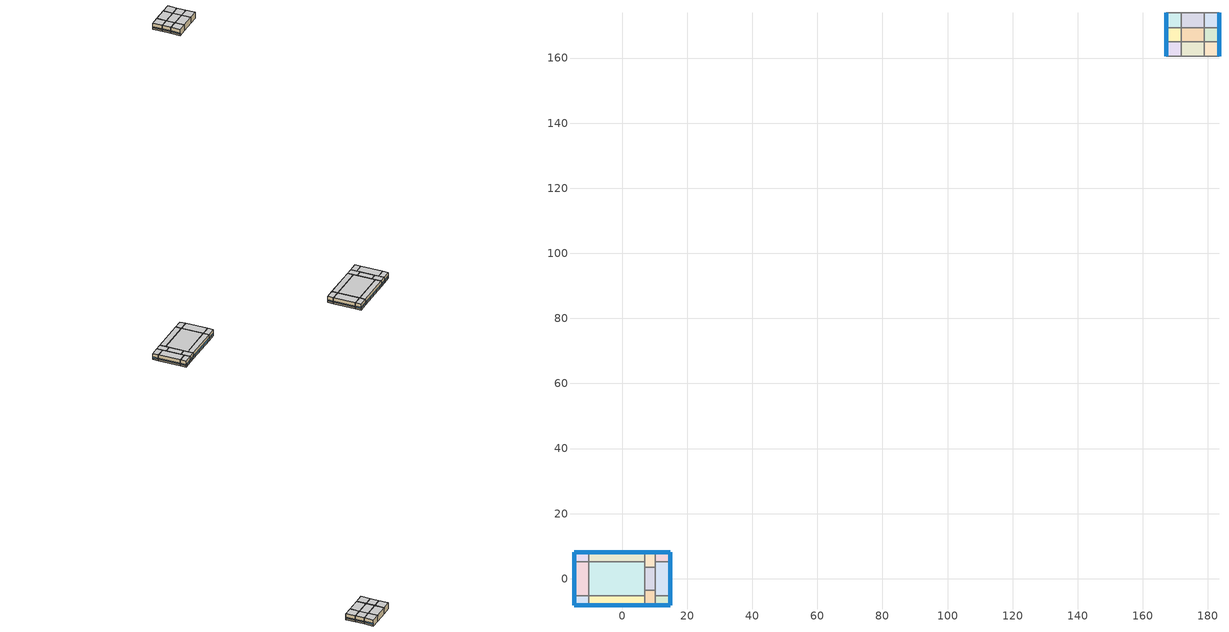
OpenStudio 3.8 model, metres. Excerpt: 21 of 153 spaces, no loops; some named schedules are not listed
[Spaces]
Outpatient Exam A end_a - Story Mid3
 floor adiabatic (Typical Interior Floor): -14.8,-8.11 -14.8,-5.28 -10.22,-5.28 -10.22,-8.11 z9.14
 wall outside: -14.8,-5.28 -14.8,-8.11 -10.22,-8.11 z9.14:12.19
 wall to Outpatient Hall B end_a - Story Mid3: -10.22,-5.28 -14.8,-5.28 z9.14:12.19
 wall to Outpatient Exam A  - Story Mid3: -10.22,-8.11 -10.22,-5.28 z9.14:12.19
 window (Window U-0.75 SHGC 0.48): -14.8,-5.31 -14.8,-8.08 / -14.77,-8.11 -10.25,-8.11 z9.91:10.46
 ceiling adiabatic (Typical Interior Ceiling): -10.22,-8.11 -10.22,-5.28 -14.8,-5.28 -14.8,-8.11 z12.19
Outpatient Hall B end_a - Story Mid3
 floor adiabatic (Typical Interior Floor): -14.8,-5.28 -14.8,5.28 -10.22,5.28 -10.22,-5.28 z9.14
 wall outside: -14.8,5.28 -14.8,-5.28 z9.14:12.19
 wall to Outpatient Exam C end_a - Story Mid3: -10.22,5.28 -14.8,5.28 z9.14:12.19
 wall to Outpatient Hall B  - Story Mid3: -10.22,-5.28 -10.22,5.28 z9.14:12.19
 window (Window U-0.75 SHGC 0.48): -14.8,5.26 -14.8,-5.26 z9.91:10.46
 ceiling adiabatic (Typical Interior Ceiling): -10.22,-5.28 -10.22,5.28 -14.8,5.28 -14.8,-5.28 z12.19
Outpatient Exam C end_a - Story Mid3
 floor adiabatic (Typical Interior Floor): -14.8,5.28 -14.8,8.11 -10.22,8.11 -10.22,5.28 z9.14
 wall outside: -10.22,8.11 -14.8,8.11 -14.8,5.28 z9.14:12.19
 wall to Outpatient Exam C  - Story Mid3: -10.22,5.28 -10.22,8.11 z9.14:12.19
 window (Window U-0.75 SHGC 0.48): -14.8,8.08 -14.8,5.31 / -10.25,8.11 -14.77,8.11 z9.91:10.46
 ceiling adiabatic (Typical Interior Ceiling): -10.22,5.28 -10.22,8.11 -14.8,8.11 -14.8,5.28 z12.19
Outpatient Exam A  - Story Mid3
 floor adiabatic (Typical Interior Floor): -10.22,-8.11 -10.22,-5.28 6.88,-5.28 6.88,-8.11 z9.14
 wall outside: -10.22,-8.11 6.88,-8.11 z9.14:12.19
 wall to Outpatient Hall B  - Story Mid3: 6.88,-5.28 -10.22,-5.28 z9.14:12.19
 wall to Outpatient Office A  - Story Mid3: 6.88,-8.11 6.88,-5.28 z9.14:12.19
 window (Window U-0.75 SHGC 0.48): -10.2,-8.11 6.86,-8.11 z9.91:10.46
 ceiling adiabatic (Typical Interior Ceiling): 6.88,-8.11 6.88,-5.28 -10.22,-5.28 -10.22,-8.11 z12.19
Outpatient Hall B  - Story Mid3
 floor adiabatic (Typical Interior Floor): -10.22,-5.28 -10.22,5.28 6.88,5.28 6.88,-5.28 z9.14
 wall to Outpatient Exam C  - Story Mid3: 6.88,5.28 -10.22,5.28 z9.14:12.19
 wall to Outpatient Office A  - Story Mid3: 6.88,-5.28 6.88,-3.54 z9.14:12.19
 wall to Outpatient Office B  - Story Mid3: 6.88,-3.54 6.88,3.54 z9.14:12.19
 wall to Outpatient Office C  - Story Mid3: 6.88,3.54 6.88,5.28 z9.14:12.19
 ceiling adiabatic (Typical Interior Ceiling): 6.88,-5.28 6.88,5.28 -10.22,5.28 -10.22,-5.28 z12.19
Outpatient Exam C  - Story Mid3
 floor adiabatic (Typical Interior Floor): -10.22,5.28 -10.22,8.11 6.88,8.11 6.88,5.28 z9.14
 wall outside: 6.88,8.11 -10.22,8.11 z9.14:12.19
 wall to Outpatient Office C  - Story Mid3: 6.88,5.28 6.88,8.11 z9.14:12.19
 window (Window U-0.75 SHGC 0.48): 6.86,8.11 -10.2,8.11 z9.91:10.46
 ceiling adiabatic (Typical Interior Ceiling): 6.88,5.28 6.88,8.11 -10.22,8.11 -10.22,5.28 z12.19
Outpatient Office A  - Story Mid3
 floor adiabatic (Typical Interior Floor): 6.88,-8.11 6.88,-3.54 10.22,-3.54 10.22,-8.11 z9.14
 wall outside: 6.88,-8.11 10.22,-8.11 z9.14:12.19
 wall to Outpatient Office B  - Story Mid3: 10.22,-3.54 6.88,-3.54 z9.14:12.19
 wall to Outpatient Exam A end_b - Story Mid3: 10.22,-8.11 10.22,-5.28 z9.14:12.19
 wall to Outpatient Hall B end_b - Story Mid3: 10.22,-5.28 10.22,-3.54 z9.14:12.19
 window (Window U-0.75 SHGC 0.48): 6.91,-8.11 10.2,-8.11 z9.91:10.46
 ceiling adiabatic (Typical Interior Ceiling): 10.22,-8.11 10.22,-3.54 6.88,-3.54 6.88,-8.11 z12.19
Outpatient Office B  - Story Mid3
 floor adiabatic (Typical Interior Floor): 6.88,-3.54 6.88,3.54 10.22,3.54 10.22,-3.54 z9.14
 wall to Outpatient Office C  - Story Mid3: 10.22,3.54 6.88,3.54 z9.14:12.19
 wall to Outpatient Hall B end_b - Story Mid3: 10.22,-3.54 10.22,3.54 z9.14:12.19
 ceiling adiabatic (Typical Interior Ceiling): 10.22,-3.54 10.22,3.54 6.88,3.54 6.88,-3.54 z12.19
Outpatient Office C  - Story Mid3
 floor adiabatic (Typical Interior Floor): 6.88,3.54 6.88,8.11 10.22,8.11 10.22,3.54 z9.14
 wall outside: 10.22,8.11 6.88,8.11 z9.14:12.19
 wall to Outpatient Exam C end_b - Story Mid3: 10.22,5.28 10.22,8.11 z9.14:12.19
 wall to Outpatient Hall B end_b - Story Mid3: 10.22,3.54 10.22,5.28 z9.14:12.19
 window (Window U-0.75 SHGC 0.48): 10.2,8.11 6.91,8.11 z9.91:10.46
 ceiling adiabatic (Typical Interior Ceiling): 10.22,3.54 10.22,8.11 6.88,8.11 6.88,3.54 z12.19
Outpatient Exam A end_b - Story Mid3
 floor adiabatic (Typical Interior Floor): 10.22,-8.11 10.22,-5.28 14.8,-5.28 14.8,-8.11 z9.14
 wall outside: 10.22,-8.11 14.8,-8.11 14.8,-5.28 z9.14:12.19
 wall to Outpatient Hall B end_b - Story Mid3: 14.8,-5.28 10.22,-5.28 z9.14:12.19
 window (Window U-0.75 SHGC 0.48): 14.8,-8.08 14.8,-5.31 / 10.25,-8.11 14.77,-8.11 z9.91:10.46
 ceiling adiabatic (Typical Interior Ceiling): 14.8,-8.11 14.8,-5.28 10.22,-5.28 10.22,-8.11 z12.19
Outpatient Hall B end_b - Story Mid3
 floor adiabatic (Typical Interior Floor): 10.22,-5.28 10.22,5.28 14.8,5.28 14.8,-5.28 z9.14
 wall outside: 14.8,-5.28 14.8,5.28 z9.14:12.19
 wall to Outpatient Exam C end_b - Story Mid3: 14.8,5.28 10.22,5.28 z9.14:12.19
 window (Window U-0.75 SHGC 0.48): 14.8,-5.26 14.8,5.26 z9.91:10.46
 ceiling adiabatic (Typical Interior Ceiling): 14.8,-5.28 14.8,5.28 10.22,5.28 10.22,-5.28 z12.19
Outpatient Exam C end_b - Story Mid3
 floor adiabatic (Typical Interior Floor): 10.22,5.28 10.22,8.11 14.8,8.11 14.8,5.28 z9.14
 wall outside: 14.8,5.28 14.8,8.11 10.22,8.11 z9.14:12.19
 window (Window U-0.75 SHGC 0.48): 14.77,8.11 10.25,8.11 / 14.8,5.31 14.8,8.08 z9.91:10.46
 ceiling adiabatic (Typical Interior Ceiling): 14.8,5.28 14.8,8.11 10.22,8.11 10.22,5.28 z12.19
Outpatient Office A end_a - Story Mid3
 floor adiabatic (Typical Interior Floor): 167.2,160.51 167.2,165.08 171.77,165.08 171.77,160.51 z9.14
 wall outside: 167.2,165.08 167.2,160.51 z9.14:12.19
 wall to Outpatient Office B end_a - Story Mid3: 171.77,165.08 167.2,165.08 z9.14:12.19
 wall to Outpatient Office A  - Story Mid3 1: 171.77,160.51 171.77,165.08 z9.14:12.19
 wall adiabatic (Typical Interior Wall): 167.2,160.51 171.77,160.51 z9.14:12.19
 window (Window U-0.75 SHGC 0.48): 167.2,165.06 167.2,160.53 z9.91:10.46
 ceiling adiabatic (Typical Interior Ceiling): 171.77,160.51 171.77,165.08 167.2,165.08 167.2,160.51 z12.19
Outpatient Office B end_a - Story Mid3
 floor adiabatic (Typical Interior Floor): 167.2,165.08 167.2,169.31 171.77,169.31 171.77,165.08 z9.14
 wall outside: 167.2,169.31 167.2,165.08 z9.14:12.19
 wall to Outpatient Office C end_a - Story Mid3: 171.77,169.31 167.2,169.31 z9.14:12.19
 wall to Outpatient Office B  - Story Mid3 1: 171.77,165.08 171.77,169.31 z9.14:12.19
 window (Window U-0.75 SHGC 0.48): 167.2,169.28 167.2,165.11 z9.91:10.46
 ceiling adiabatic (Typical Interior Ceiling): 171.77,165.08 171.77,169.31 167.2,169.31 167.2,165.08 z12.19
Outpatient Office C end_a - Story Mid3
 floor adiabatic (Typical Interior Floor): 167.2,169.31 167.2,173.88 171.77,173.88 171.77,169.31 z9.14
 wall outside: 167.2,173.88 167.2,169.31 z9.14:12.19
 wall adiabatic (Typical Interior Wall): 171.77,173.88 167.2,173.88 z9.14:12.19
 wall to Outpatient Office C  - Story Mid3 1: 171.77,169.31 171.77,173.88 z9.14:12.19
 window (Window U-0.75 SHGC 0.48): 167.2,173.86 167.2,169.33 z9.91:10.46
 ceiling adiabatic (Typical Interior Ceiling): 171.77,169.31 171.77,173.88 167.2,173.88 167.2,169.31 z12.19
Outpatient Office A  - Story Mid3 1
 floor adiabatic (Typical Interior Floor): 171.77,160.51 171.77,165.08 178.84,165.08 178.84,160.51 z9.14
 wall to Outpatient Office B  - Story Mid3 1: 178.84,165.08 171.77,165.08 z9.14:12.19
 wall to Outpatient Office A end_b - Story Mid3: 178.84,160.51 178.84,165.08 z9.14:12.19
 wall adiabatic (Typical Interior Wall): 171.77,160.51 178.84,160.51 z9.14:12.19
 ceiling adiabatic (Typical Interior Ceiling): 178.84,160.51 178.84,165.08 171.77,165.08 171.77,160.51 z12.19
Outpatient Office B  - Story Mid3 1
 floor adiabatic (Typical Interior Floor): 171.77,165.08 171.77,169.31 178.84,169.31 178.84,165.08 z9.14
 wall to Outpatient Office C  - Story Mid3 1: 178.84,169.31 171.77,169.31 z9.14:12.19
 wall to Outpatient Office B end_b - Story Mid3: 178.84,165.08 178.84,169.31 z9.14:12.19
 ceiling adiabatic (Typical Interior Ceiling): 178.84,165.08 178.84,169.31 171.77,169.31 171.77,165.08 z12.19
Outpatient Office C  - Story Mid3 1
 floor adiabatic (Typical Interior Floor): 171.77,169.31 171.77,173.88 178.84,173.88 178.84,169.31 z9.14
 wall adiabatic (Typical Interior Wall): 178.84,173.88 171.77,173.88 z9.14:12.19
 wall to Outpatient Office C end_b - Story Mid3: 178.84,169.31 178.84,173.88 z9.14:12.19
 ceiling adiabatic (Typical Interior Ceiling): 178.84,169.31 178.84,173.88 171.77,173.88 171.77,169.31 z12.19
Outpatient Office A end_b - Story Mid3
 floor adiabatic (Typical Interior Floor): 178.84,160.51 178.84,165.08 183.41,165.08 183.41,160.51 z9.14
 wall outside: 183.41,160.51 183.41,165.08 z9.14:12.19
 wall to Outpatient Office B end_b - Story Mid3: 183.41,165.08 178.84,165.08 z9.14:12.19
 wall adiabatic (Typical Interior Wall): 178.84,160.51 183.41,160.51 z9.14:12.19
 window (Window U-0.75 SHGC 0.48): 183.41,160.53 183.41,165.06 z9.91:10.46
 ceiling adiabatic (Typical Interior Ceiling): 183.41,160.51 183.41,165.08 178.84,165.08 178.84,160.51 z12.19
Outpatient Office B end_b - Story Mid3
 floor adiabatic (Typical Interior Floor): 178.84,165.08 178.84,169.31 183.41,169.31 183.41,165.08 z9.14
 wall outside: 183.41,165.08 183.41,169.31 z9.14:12.19
 wall to Outpatient Office C end_b - Story Mid3: 183.41,169.31 178.84,169.31 z9.14:12.19
 window (Window U-0.75 SHGC 0.48): 183.41,165.11 183.41,169.28 z9.91:10.46
 ceiling adiabatic (Typical Interior Ceiling): 183.41,165.08 183.41,169.31 178.84,169.31 178.84,165.08 z12.19
Outpatient Office C end_b - Story Mid3
 floor adiabatic (Typical Interior Floor): 178.84,169.31 178.84,173.88 183.41,173.88 183.41,169.31 z9.14
 wall outside: 183.41,169.31 183.41,173.88 z9.14:12.19
 wall adiabatic (Typical Interior Wall): 183.41,173.88 178.84,173.88 z9.14:12.19
 window (Window U-0.75 SHGC 0.48): 183.41,169.33 183.41,173.86 z9.91:10.46
 ceiling adiabatic (Typical Interior Ceiling): 183.41,169.31 183.41,173.88 178.84,173.88 178.84,169.31 z12.19
[Site]
Baltimore Washingto_MD_USA: Latitude {deg}=39.17; Longitude {deg}=-76.68; Time Zone {hr}=-5; Elevation {m}=47; Terrain=City
[Site:WaterMainsTemperature]
Calculation Method=Correlation; Annual Average Outdoor Air Temperature {C}=13.67; Maximum Difference In Monthly Average Outdoor Air Temperatures {deltaC}=25.27
[SizingPeriod:DesignDay] Barometric Pressure {Pa}=100762; Rain Indicator=No; Snow Indicator=No; Day of Month=21; Daylight Saving Time Indicator=No; Humidity Condition Type=Wetbulb; Dry-Bulb Temperature Range Modifier Type=DefaultMultipliers
Name | Maximum Dry-Bulb Temperature {C} | Daily Dry-Bulb Temperature Range {deltaC} | Wind Speed {m/s} | Wind Direction {deg} | Month | Day Type | Wetbulb or DewPoint at Maximum Dry-Bulb {C} | Solar Model Indicator | ASHRAE Clear Sky Optical Depth for Beam Irradiance | ASHRAE Clear Sky Optical Depth for Diffuse Irradiance | Sky Clearness
Baltimore Washingto Ann Clg .4% Condns DB=>MWB 1 | 34.4 | 10.3 | 4.4 | 280 | 7 | SummerDesignDay | 23.8 | ASHRAETau | 0.455 | 2.129
Baltimore Washingto Ann Clg .4% Condns WB=>MDB 1 | 31.5 | 10.3 | 4.4 | 280 | 7 | SummerDesignDay | 25.6 | ASHRAETau | 0.455 | 2.129
Baltimore Washingto Ann Htg 99.6% Condns DB 1 | -10 | 0 | 3.8 | 290 | 1 | WinterDesignDay | -10 | ASHRAEClearSky |  |  | 0
Baltimore Washingto August .4% Condns DB=>MCWB 1 | 36 | 10.1 | 4.4 | 280 | 8 | SummerDesignDay | 24.3 | ASHRAETau | 0.44 | 2.186
[ClimateZones]
Climate Zone Institution Name 1=ASHRAE; Climate Zone Document Name 1=ANSI/ASHRAE Standard 169; Climate Zone Document Year 1=2006; Climate Zone Value 1=ASHRAE 169-2013-4A
[Building]
ComStock DOE Ref 1980-2004|Outpatient: North Axis {deg}=90; Default Construction Set=ComStock DOE Ref 1980-2004 - Outpatient - ASHRAE 169-2013-4A; Default Schedule Set=Building Default Schedule Set; Standards Building Type=Outpatient
[Site:GroundTemperature:FCfactorMethod]
January Ground Temperature {C}=14; February Ground Temperature {C}=7.3; March Ground Temperature {C}=3.3; April Ground Temperature {C}=1.2; May Ground Temperature {C}=-0.2; June Ground Temperature {C}=5.6; July Ground Temperature {C}=10.9; August Ground Temperature {C}=16.1; September Ground Temperature {C}=21.7; October Ground Temperature {C}=25; November Ground Temperature {C}=24.8; December Ground Temperature {C}=19.9
[DefaultConstructionSet]
ComStock DOE Ref 1980-2004 - Outpatient - ASHRAE 169-2013-4A: Default Exterior Surface Constructions=Default Surface Constructions 1; Default Interior Surface Constructions=Default Surface Constructions 2; Default Ground Contact Surface Constructions=Default Surface Constructions 3; Default Exterior SubSurface Constructions=Default Sub Surface Constructions 1; Default Interior SubSurface Constructions=Default Sub Surface Constructions 2; Interior Partition Construction=Typical Interior Partition
[DefaultSurfaceConstructions]
Name | Floor Construction | Wall Construction | Roof Ceiling Construction
Default Surface Constructions 1 | Typical Insulated Exterior Mass Floor | Typical Insulated Exterior Mass Wall R-8.33 | Typical IEAD Roof R-17.24
Default Surface Constructions 2 | Typical Interior Floor | Typical Interior Wall | Typical Interior Ceiling
Default Surface Constructions 3 | Typical Insulated Carpeted 6in Slab Floor | Typical Insulated Basement Mass Wall R-9.01
[Construction]
Typical Insulated Exterior Mass Floor: Typical Insulation R-9.06, 4 in. Normalweight Concrete Floor, Typical Carpet Pad
Typical IEAD Roof R-17.24: Roof Membrane, Typical Insulation R-16.12, Metal Roof Surface
Typical Interior Floor: 100mm Normalweight concrete floor, CP02 CARPET PAD
Typical Interior Wall: G01 13mm gypsum board, G01 13mm gypsum board
Typical Interior Ceiling: CP02 CARPET PAD, 100mm Normalweight concrete floor
Typical Insulated Carpeted 6in Slab Floor: 6 in. Normalweight Concrete Floor, Typical Carpet Pad
Typical Insulated Basement Mass Wall R-9.01: Typical Insulation R-7.46, 8 in. Concrete Block Basement Wall
U 0.59 SHGC 0.36 Simple Glazing Window U-0.59 SHGC 0.36: U 0.59 SHGC 0.36 Simple Glazing U-0.59 SHGC 0.36
U 0.59 SHGC 0.36 Simple Glazing Window U-0.59 SHGC 0.36 1: U 0.59 SHGC 0.36 Simple Glazing U-0.59 SHGC 0.36 1
Typical Insulated Metal Door: F08 Metal surface, Typical Insulation R-5.94
U 0.88 SHGC 0.16 Sgl Ref-A-L Clr 6mm: REF A CLEAR LO 6MM
Typical Overhead Door: Typical Insulation R-5.94
Typical Interior Window: Clear 3mm
Typical Interior Door; Typical Interior Partition: G05 25mm wood
Typical Insulated Exterior Mass Wall R-8.33: 1IN Stucco, 8IN CONCRETE HW RefBldg, Typical Insulation R-5.94, 1/2IN Gypsum
InteriorFurnishings 1: Std Wood 6inch 1
Window U-0.75 SHGC 0.48: Simple Glazing Double - No LowE - Tinted/Reflective - Aluminum
[Material:NoMass] Roughness=Smooth; Thermal Absorptance=0.9; Solar Absorptance=0.7
Name | Thermal Resistance {m2-K/W} | Visible Absorptance
Typical Insulation R-9.06 | 1.59504 | 0.7
Typical Carpet Pad; CP02 CARPET PAD | 0.21648 | 0.8
Typical Insulation R-16.12 | 2.83962 | 0.7
Typical Insulation R-7.46 | 1.31358 | 0.7
Typical Insulation R-5.94 | 1.04695 | 0.7
[Material] Thermal Absorptance=0.9
Name | Roughness | Thickness {m} | Conductivity {W/m-K} | Density {kg/m3} | Specific Heat {J/kg-K} | Solar Absorptance | Visible Absorptance
4 in. Normalweight Concrete Floor | MediumRough | 0.1016 | 2.31 | 2322 | 832 | 0.7 | 0.7
Roof Membrane | VeryRough | 0.0095 | 0.16 | 1121.29 | 1460 | 0.7 | 0.7
Metal Roof Surface; F08 Metal surface | Smooth | 0.0008 | 45.28 | 7824 | 500 | 0.7 | 0.7
100mm Normalweight concrete floor | MediumRough | 0.1016 | 2.31045 | 2322 | 832.557 | 0.7 | 0.7
G01 13mm gypsum board | Smooth | 0.0127 | 0.160031 | 800.001 | 1090.73 | 0.7 | 0.5
6 in. Normalweight Concrete Floor | MediumRough | 0.1524 | 2.31 | 2322 | 832 | 0.7 | 0.7
8 in. Concrete Block Basement Wall | MediumRough | 0.2032 | 1.326 | 1842 | 912 | 0.7 | 0.7
G05 25mm wood | MediumSmooth | 0.0254 | 0.15 | 608 | 1630 | 0.5 | 0.5
1IN Stucco | Smooth | 0.0253 | 0.6918 | 1858 | 837 | 0.7 | 0.92
8IN CONCRETE HW RefBldg | Rough | 0.2032 | 1.311 | 2240 | 836.8 | 0.7 | 0.7
1/2IN Gypsum | Smooth | 0.0127 | 0.16 | 784.9 | 830 | 0.4 | 0.4
Std Wood 6inch 1 | MediumSmooth | 0.15 | 0.12 | 540 | 1210 | 0.7 | 0.7
[DefaultSubSurfaceConstructions]
Name | Fixed Window Construction | Operable Window Construction | Door Construction | Glass Door Construction | Overhead Door Construction | Tubular Daylight Dome Construction | Tubular Daylight Diffuser Construction
Default Sub Surface Constructions 1 | U 0.59 SHGC 0.36 Simple Glazing Window U-0.59 SHGC 0.36 | U 0.59 SHGC 0.36 Simple Glazing Window U-0.59 SHGC 0.36 1 | Typical Insulated Metal Door | U 0.88 SHGC 0.16 Sgl Ref-A-L Clr 6mm | Typical Overhead Door | Typical Interior Window | Typical Interior Window
Default Sub Surface Constructions 2 | Typical Interior Window | Typical Interior Window | Typical Interior Door
[WindowMaterial:SimpleGlazingSystem]
Name | U-Factor {W/m2-K} | Solar Heat Gain Coefficient | Visible Transmittance
U 0.59 SHGC 0.36 Simple Glazing U-0.59 SHGC 0.36; U 0.59 SHGC 0.36 Simple Glazing U-0.59 SHGC 0.36 1 | 3.35018 | 0.36 | 0.27
Simple Glazing Double - No LowE - Tinted/Reflective - Aluminum | 4.25302 | 0.484 | 0.411
[WindowMaterial:Glazing] Optical Data Type=SpectralAverage; Infrared Transmittance at Normal Incidence=0; Front Side Infrared Hemispherical Emissivity=0.84; Conductivity {W/m-K}=0.9; Dirt Correction Factor for Solar and Visible Transmittance=1; Solar Diffusing=No
Name | Thickness {m} | Solar Transmittance at Normal Incidence | Front Side Solar Reflectance at Normal Incidence | Back Side Solar Reflectance at Normal Incidence | Visible Transmittance at Normal Incidence | Front Side Visible Reflectance at Normal Incidence | Back Side Visible Reflectance at Normal Incidence | Back Side Infrared Hemispherical Emissivity
REF A CLEAR LO 6MM | 0.006 | 0.066 | 0.341 | 0.493 | 0.08 | 0.41 | 0.37 | 0.4
Clear 3mm | 0.003 | 0.837 | 0.075 | 0.075 | 0.898 | 0.081 | 0.081 | 0.84
[SpaceType] Standards Building Type=Outpatient
Name | Default Schedule Set | Design Specification Outdoor Air Object | Standards Space Type
Outpatient Exam - ComStock DOE Ref 1980-2004 | Outpatient Exam Schedule Set | Outpatient Exam Ventilation | Exam
Outpatient Office - ComStock DOE Ref 1980-2004 | Outpatient Office Schedule Set | Outpatient Office Ventilation | Office
Outpatient Hall - ComStock DOE Ref 1980-2004 | Outpatient Hall Schedule Set | Outpatient Hall Ventilation | Hall
[BuildingStory]
Story Mid3: Nominal Z Coordinate {m}=9.144; Nominal Floor to Floor Height {m}=3.048
[Space] Building Story=Story Mid3
Name | Space Type | Thermal Zone
Outpatient Exam A end_a - Story Mid3 | Outpatient Exam - ComStock DOE Ref 1980-2004 | Zone Outpatient Exam A end_a - Story Mid3
Outpatient Hall B end_a - Story Mid3 | Outpatient Hall - ComStock DOE Ref 1980-2004 | Zone Outpatient Hall B end_a - Story Mid3
Outpatient Exam C end_a - Story Mid3 | Outpatient Exam - ComStock DOE Ref 1980-2004 | Zone Outpatient Exam C end_a - Story Mid3
Outpatient Exam A  - Story Mid3 | Outpatient Exam - ComStock DOE Ref 1980-2004 | Zone Outpatient Exam A  - Story Mid3
Outpatient Hall B  - Story Mid3 | Outpatient Hall - ComStock DOE Ref 1980-2004 | Zone Outpatient Hall B  - Story Mid3
Outpatient Exam C  - Story Mid3 | Outpatient Exam - ComStock DOE Ref 1980-2004 | Zone Outpatient Exam C  - Story Mid3
Outpatient Office A  - Story Mid3 | Outpatient Office - ComStock DOE Ref 1980-2004 | Zone Outpatient Office A  - Story Mid3
Outpatient Office B  - Story Mid3 | Outpatient Office - ComStock DOE Ref 1980-2004 | Zone Outpatient Office B  - Story Mid3
Outpatient Office C  - Story Mid3 | Outpatient Office - ComStock DOE Ref 1980-2004 | Zone Outpatient Office C  - Story Mid3
Outpatient Exam A end_b - Story Mid3 | Outpatient Exam - ComStock DOE Ref 1980-2004 | Zone Outpatient Exam A end_b - Story Mid3
Outpatient Hall B end_b - Story Mid3 | Outpatient Hall - ComStock DOE Ref 1980-2004 | Zone Outpatient Hall B end_b - Story Mid3
Outpatient Exam C end_b - Story Mid3 | Outpatient Exam - ComStock DOE Ref 1980-2004 | Zone Outpatient Exam C end_b - Story Mid3
Outpatient Office A end_a - Story Mid3 | Outpatient Office - ComStock DOE Ref 1980-2004 | Zone Outpatient Office A end_a - Story Mid3
Outpatient Office B end_a - Story Mid3 | Outpatient Office - ComStock DOE Ref 1980-2004 | Zone Outpatient Office B end_a - Story Mid3
Outpatient Office C end_a - Story Mid3 | Outpatient Office - ComStock DOE Ref 1980-2004 | Zone Outpatient Office C end_a - Story Mid3
Outpatient Office A  - Story Mid3 1 | Outpatient Office - ComStock DOE Ref 1980-2004 | Zone Outpatient Office A  - Story Mid3 1
Outpatient Office B  - Story Mid3 1 | Outpatient Office - ComStock DOE Ref 1980-2004 | Zone Outpatient Office B  - Story Mid3 1
Outpatient Office C  - Story Mid3 1 | Outpatient Office - ComStock DOE Ref 1980-2004 | Zone Outpatient Office C  - Story Mid3 1
Outpatient Office A end_b - Story Mid3 | Outpatient Office - ComStock DOE Ref 1980-2004 | Zone Outpatient Office A end_b - Story Mid3
Outpatient Office B end_b - Story Mid3 | Outpatient Office - ComStock DOE Ref 1980-2004 | Zone Outpatient Office B end_b - Story Mid3
Outpatient Office C end_b - Story Mid3 | Outpatient Office - ComStock DOE Ref 1980-2004 | Zone Outpatient Office C end_b - Story Mid3
[ThermalZone] Multiplier=1; Use Ideal Air Loads=No
Name | Thermostat
Zone Outpatient Exam A end_a - Story Mid3 | Outpatient Exam - ComStock DOE Ref 1980-2004 Thermostat 3
Zone Outpatient Hall B end_a - Story Mid3 | Outpatient Hall - ComStock DOE Ref 1980-2004 Thermostat 3
Zone Outpatient Exam C end_a - Story Mid3 | Outpatient Exam - ComStock DOE Ref 1980-2004 Thermostat 12
Zone Outpatient Exam A  - Story Mid3 | Outpatient Exam - ComStock DOE Ref 1980-2004 Thermostat
Zone Outpatient Hall B  - Story Mid3 | Outpatient Hall - ComStock DOE Ref 1980-2004 Thermostat
Zone Outpatient Exam C  - Story Mid3 | Outpatient Exam - ComStock DOE Ref 1980-2004 Thermostat 9
Zone Outpatient Office A  - Story Mid3 | Outpatient Office - ComStock DOE Ref 1980-2004 Thermostat 1
Zone Outpatient Office B  - Story Mid3 | Outpatient Office - ComStock DOE Ref 1980-2004 Thermostat 7
Zone Outpatient Office C  - Story Mid3 | Outpatient Office - ComStock DOE Ref 1980-2004 Thermostat 13
Zone Outpatient Exam A end_b - Story Mid3 | Outpatient Exam - ComStock DOE Ref 1980-2004 Thermostat 6
Zone Outpatient Hall B end_b - Story Mid3 | Outpatient Hall - ComStock DOE Ref 1980-2004 Thermostat 6
Zone Outpatient Exam C end_b - Story Mid3 | Outpatient Exam - ComStock DOE Ref 1980-2004 Thermostat 15
Zone Outpatient Office A end_a - Story Mid3 | Outpatient Office - ComStock DOE Ref 1980-2004 Thermostat 4
Zone Outpatient Office B end_a - Story Mid3 | Outpatient Office - ComStock DOE Ref 1980-2004 Thermostat 10
Zone Outpatient Office C end_a - Story Mid3 | Outpatient Office - ComStock DOE Ref 1980-2004 Thermostat 16
Zone Outpatient Office A  - Story Mid3 1 | Outpatient Office - ComStock DOE Ref 1980-2004 Thermostat 2
Zone Outpatient Office B  - Story Mid3 1 | Outpatient Office - ComStock DOE Ref 1980-2004 Thermostat 8
Zone Outpatient Office C  - Story Mid3 1 | Outpatient Office - ComStock DOE Ref 1980-2004 Thermostat 14
Zone Outpatient Office A end_b - Story Mid3 | Outpatient Office - ComStock DOE Ref 1980-2004 Thermostat 5
Zone Outpatient Office B end_b - Story Mid3 | Outpatient Office - ComStock DOE Ref 1980-2004 Thermostat 11
Zone Outpatient Office C end_b - Story Mid3 | Outpatient Office - ComStock DOE Ref 1980-2004 Thermostat 17
[Lights:Definition] Design Level Calculation Method=Watts/Area; Fraction Visible=0.2; Return Air Fraction=0
Name | Watts per Space Floor Area {W/m2} | Fraction Radiant
Outpatient Office - ComStock DOE Ref 1980-2004 General Lights Definition | 8.57624 | 0.31
Outpatient Hall - ComStock DOE Ref 1980-2004 General Lights Definition | 6.08466 | 0.31
Outpatient Hall - ComStock DOE Ref 1980-2004 Wall Wash Lights Definition | 4.91911 | 0.125
Outpatient Exam - ComStock DOE Ref 1980-2004 General Lights Definition | 3.00501 | 0.31
Outpatient Exam - ComStock DOE Ref 1980-2004 Task Lights Definition | 26.7515 | 0.125
[ElectricEquipment:Definition] Design Level Calculation Method=Watts/Area; Fraction Latent=0; Fraction Radiant=0.5; Fraction Lost=0
Name | Watts per Space Floor Area {W/m2}
Outpatient Exam Elec Equip Definition; Outpatient Office Elec Equip Definition | 11.8403
Outpatient Hall Elec Equip Definition | 4.30556
[ElectricEquipment]
Name | Electric Equipment Definition | Space or SpaceType
Outpatient Exam Elec Equip | Outpatient Exam Elec Equip Definition | Outpatient Exam - ComStock DOE Ref 1980-2004
Outpatient Hall Elec Equip | Outpatient Hall Elec Equip Definition | Outpatient Hall - ComStock DOE Ref 1980-2004
Outpatient Office Elec Equip | Outpatient Office Elec Equip Definition | Outpatient Office - ComStock DOE Ref 1980-2004
[DesignSpecification:OutdoorAir] Outdoor Air Method=Sum
Name | Outdoor Air Flow per Floor Area {m3/s-m2} | Outdoor Air Flow per Person {m3/s-person}
Outpatient Exam Ventilation | 0.001524
Outpatient Hall Ventilation | 0.000254
Outpatient Office Ventilation |  | 0.00943895
[DefaultScheduleSet]
Name | Number of People Schedule | People Activity Level Schedule | Lighting Schedule | Electric Equipment Schedule | Infiltration Schedule | Hours of Operation Schedule
Outpatient Exam Schedule Set; Outpatient Hall Schedule Set; Outpatient Office Schedule Set | Outpatient Bldg Occ | Outpatient Activity | Outpatient Bldg Light | Outpatient Bldg Equip | Outpatient Infil
Building Default Schedule Set |  |  |  |  |  | Building Hours of Operation NonResidential
[People:Definition] Number of People Calculation Method=People/Area; Fraction Radiant=0.3
Name | People per Space Floor Area {person/m2}
Outpatient Exam People Definition | 0.199993
Outpatient Office People Definition | 0.0500522
[People] Work Efficiency Schedule=Work Efficiency Schedule; Clothing Insulation Schedule=Clothing Schedule; Air Velocity Schedule=Air Velocity Schedule; Multiplier=1
Name | People Definition | Space or SpaceType
Outpatient Exam People | Outpatient Exam People Definition | Outpatient Exam - ComStock DOE Ref 1980-2004
Outpatient Office People | Outpatient Office People Definition | Outpatient Office - ComStock DOE Ref 1980-2004
[Exterior:Lights:Definition]
Name | Design Level {W}
Parking Areas and Drives Def (W/ft^2) | 0.0497494
Building Facades Def (W/ft^2) | 0.25
Main Entries Def (W/ft) | 30
Other Doors Def (W/ft) | 25
[Exterior:Lights] Schedule=Always On Discrete; Control Option=AstronomicalClock
Name | Exterior Lights Definition | Multiplier
Parking Areas and Drives | Parking Areas and Drives Def (W/ft^2) | 75937.5
Building Facades | Building Facades Def (W/ft^2) | 3883.26
Main Entries | Main Entries Def (W/ft) | 8
Other Doors | Other Doors Def (W/ft) | 15.57
[ThermostatSetpoint:DualSetpoint] Heating Setpoint Temperature Schedule=Outpatient HtgSetp; Cooling Setpoint Temperature Schedule=Outpatient ClgSetp
Outpatient Exam - ComStock DOE Ref 1980-2004 Thermostat; Outpatient Exam - ComStock DOE Ref 1980-2004 Thermostat 3; Outpatient Exam - ComStock DOE Ref 1980-2004 Thermostat 6; Outpatient Exam - ComStock DOE Ref 1980-2004 Thermostat 9; Outpatient Exam - ComStock DOE Ref 1980-2004 Thermostat 12; Outpatient Exam - ComStock DOE Ref 1980-2004 Thermostat 15; Outpatient Hall - ComStock DOE Ref 1980-2004 Thermostat; Outpatient Hall - ComStock DOE Ref 1980-2004 Thermostat 3; Outpatient Hall - ComStock DOE Ref 1980-2004 Thermostat 6; Outpatient Office - ComStock DOE Ref 1980-2004 Thermostat 1; Outpatient Office - ComStock DOE Ref 1980-2004 Thermostat 2; Outpatient Office - ComStock DOE Ref 1980-2004 Thermostat 4; Outpatient Office - ComStock DOE Ref 1980-2004 Thermostat 5; Outpatient Office - ComStock DOE Ref 1980-2004 Thermostat 7; Outpatient Office - ComStock DOE Ref 1980-2004 Thermostat 8; Outpatient Office - ComStock DOE Ref 1980-2004 Thermostat 10; Outpatient Office - ComStock DOE Ref 1980-2004 Thermostat 11; Outpatient Office - ComStock DOE Ref 1980-2004 Thermostat 13; Outpatient Office - ComStock DOE Ref 1980-2004 Thermostat 14; Outpatient Office - ComStock DOE Ref 1980-2004 Thermostat 16; Outpatient Office - ComStock DOE Ref 1980-2004 Thermostat 17
[InternalMass:Definition]
Internal Mass Definition 2: Construction=InteriorFurnishings 1; Design Level Calculation Method=SurfaceArea/Area; Surface Area per Space Floor Area=2
[InternalMass] Internal Mass Definition=Internal Mass Definition 2; Multiplier=1
Name | Space or SpaceType
Outpatient Office C end_b - Story Mid3 Mass | Outpatient Office C end_b - Story Mid3
Outpatient Office A end_b - Story Mid3 Mass | Outpatient Office A end_b - Story Mid3
Outpatient Office C  - Story Mid3 1 Mass | Outpatient Office C  - Story Mid3 1
Outpatient Office B  - Story Mid3 1 Mass | Outpatient Office B  - Story Mid3 1
Outpatient Office C end_a - Story Mid3 Mass | Outpatient Office C end_a - Story Mid3
Outpatient Hall B end_a - Story Mid3 Mass | Outpatient Hall B end_a - Story Mid3
Outpatient Office A end_a - Story Mid3 Mass | Outpatient Office A end_a - Story Mid3
Outpatient Office C  - Story Mid3 Mass | Outpatient Office C  - Story Mid3
Outpatient Exam C end_a - Story Mid3 Mass | Outpatient Exam C end_a - Story Mid3
Outpatient Exam A end_a - Story Mid3 Mass | Outpatient Exam A end_a - Story Mid3
Outpatient Office A  - Story Mid3 Mass | Outpatient Office A  - Story Mid3
Outpatient Hall B  - Story Mid3 Mass | Outpatient Hall B  - Story Mid3
Outpatient Exam C end_b - Story Mid3 Mass | Outpatient Exam C end_b - Story Mid3
Outpatient Exam C  - Story Mid3 Mass | Outpatient Exam C  - Story Mid3
Outpatient Exam A end_b - Story Mid3 Mass | Outpatient Exam A end_b - Story Mid3
Outpatient Office A  - Story Mid3 1 Mass | Outpatient Office A  - Story Mid3 1
Outpatient Office B end_b - Story Mid3 Mass | Outpatient Office B end_b - Story Mid3
Outpatient Hall B end_b - Story Mid3 Mass | Outpatient Hall B end_b - Story Mid3
Outpatient Office B  - Story Mid3 Mass | Outpatient Office B  - Story Mid3
Outpatient Exam A  - Story Mid3 Mass | Outpatient Exam A  - Story Mid3
Outpatient Office B end_a - Story Mid3 Mass | Outpatient Office B end_a - Story Mid3
[Lights] Fraction Replaceable=1
Name | Lights Definition | Space or SpaceType
Outpatient Office - ComStock DOE Ref 1980-2004 General Lighting | Outpatient Office - ComStock DOE Ref 1980-2004 General Lights Definition | Outpatient Office - ComStock DOE Ref 1980-2004
Outpatient Hall - ComStock DOE Ref 1980-2004 General Lighting | Outpatient Hall - ComStock DOE Ref 1980-2004 General Lights Definition | Outpatient Hall - ComStock DOE Ref 1980-2004
Outpatient Hall - ComStock DOE Ref 1980-2004 Wall Wash Lighting | Outpatient Hall - ComStock DOE Ref 1980-2004 Wall Wash Lights Definition | Outpatient Hall - ComStock DOE Ref 1980-2004
Outpatient Exam - ComStock DOE Ref 1980-2004 General Lighting | Outpatient Exam - ComStock DOE Ref 1980-2004 General Lights Definition | Outpatient Exam - ComStock DOE Ref 1980-2004
Outpatient Exam - ComStock DOE Ref 1980-2004 Task Lighting | Outpatient Exam - ComStock DOE Ref 1980-2004 Task Lights Definition | Outpatient Exam - ComStock DOE Ref 1980-2004
[SpaceInfiltration:DesignFlowRate] Design Flow Rate Calculation Method=Flow/ExteriorArea; Flow per Exterior Surface Area {m3/s-m2}=0.000619923; Velocity Term Coefficient=0
Name | Space or SpaceType | Schedule | Constant Term Coefficient | Temperature Term Coefficient | Velocity Squared Term Coefficient
Outpatient Office C end_b - Story Mid3 HVAC On Infiltration | Outpatient Office C end_b - Story Mid3 | Infiltration HVAC On Schedule | -0.0461 | 0.0053 | 0.0311
Outpatient Office C end_b - Story Mid3 HVAC Off Infiltration | Outpatient Office C end_b - Story Mid3 | Infiltration HVAC Off Schedule | 0 | 0.0174 | 0.0341
Outpatient Office A end_b - Story Mid3 HVAC On Infiltration | Outpatient Office A end_b - Story Mid3 | Infiltration HVAC On Schedule | -0.0461 | 0.0053 | 0.0311
Outpatient Office A end_b - Story Mid3 HVAC Off Infiltration | Outpatient Office A end_b - Story Mid3 | Infiltration HVAC Off Schedule | 0 | 0.0174 | 0.0341
Outpatient Office C end_a - Story Mid3 HVAC On Infiltration | Outpatient Office C end_a - Story Mid3 | Infiltration HVAC On Schedule | -0.0461 | 0.0053 | 0.0311
Outpatient Office C end_a - Story Mid3 HVAC Off Infiltration | Outpatient Office C end_a - Story Mid3 | Infiltration HVAC Off Schedule | 0 | 0.0174 | 0.0341
Outpatient Hall B end_a - Story Mid3 HVAC On Infiltration | Outpatient Hall B end_a - Story Mid3 | Infiltration HVAC On Schedule | -0.0461 | 0.0053 | 0.0311
Outpatient Hall B end_a - Story Mid3 HVAC Off Infiltration | Outpatient Hall B end_a - Story Mid3 | Infiltration HVAC Off Schedule | 0 | 0.0174 | 0.0341
Outpatient Office A end_a - Story Mid3 HVAC On Infiltration | Outpatient Office A end_a - Story Mid3 | Infiltration HVAC On Schedule | -0.0461 | 0.0053 | 0.0311
Outpatient Office A end_a - Story Mid3 HVAC Off Infiltration | Outpatient Office A end_a - Story Mid3 | Infiltration HVAC Off Schedule | 0 | 0.0174 | 0.0341
Outpatient Office C  - Story Mid3 HVAC On Infiltration | Outpatient Office C  - Story Mid3 | Infiltration HVAC On Schedule | -0.0461 | 0.0053 | 0.0311
Outpatient Office C  - Story Mid3 HVAC Off Infiltration | Outpatient Office C  - Story Mid3 | Infiltration HVAC Off Schedule | 0 | 0.0174 | 0.0341
Outpatient Exam C end_a - Story Mid3 HVAC On Infiltration | Outpatient Exam C end_a - Story Mid3 | Infiltration HVAC On Schedule | -0.0461 | 0.0053 | 0.0311
Outpatient Exam C end_a - Story Mid3 HVAC Off Infiltration | Outpatient Exam C end_a - Story Mid3 | Infiltration HVAC Off Schedule | 0 | 0.0174 | 0.0341
Outpatient Exam A end_a - Story Mid3 HVAC On Infiltration | Outpatient Exam A end_a - Story Mid3 | Infiltration HVAC On Schedule | -0.0461 | 0.0053 | 0.0311
Outpatient Exam A end_a - Story Mid3 HVAC Off Infiltration | Outpatient Exam A end_a - Story Mid3 | Infiltration HVAC Off Schedule | 0 | 0.0174 | 0.0341
Outpatient Office A  - Story Mid3 HVAC On Infiltration | Outpatient Office A  - Story Mid3 | Infiltration HVAC On Schedule | -0.0461 | 0.0053 | 0.0311
Outpatient Office A  - Story Mid3 HVAC Off Infiltration | Outpatient Office A  - Story Mid3 | Infiltration HVAC Off Schedule | 0 | 0.0174 | 0.0341
Outpatient Exam C end_b - Story Mid3 HVAC On Infiltration | Outpatient Exam C end_b - Story Mid3 | Infiltration HVAC On Schedule | -0.0461 | 0.0053 | 0.0311
Outpatient Exam C end_b - Story Mid3 HVAC Off Infiltration | Outpatient Exam C end_b - Story Mid3 | Infiltration HVAC Off Schedule | 0 | 0.0174 | 0.0341
Outpatient Exam C  - Story Mid3 HVAC On Infiltration | Outpatient Exam C  - Story Mid3 | Infiltration HVAC On Schedule | -0.0461 | 0.0053 | 0.0311
Outpatient Exam C  - Story Mid3 HVAC Off Infiltration | Outpatient Exam C  - Story Mid3 | Infiltration HVAC Off Schedule | 0 | 0.0174 | 0.0341
Outpatient Exam A end_b - Story Mid3 HVAC On Infiltration | Outpatient Exam A end_b - Story Mid3 | Infiltration HVAC On Schedule | -0.0461 | 0.0053 | 0.0311
Outpatient Exam A end_b - Story Mid3 HVAC Off Infiltration | Outpatient Exam A end_b - Story Mid3 | Infiltration HVAC Off Schedule | 0 | 0.0174 | 0.0341
Outpatient Office B end_b - Story Mid3 HVAC On Infiltration | Outpatient Office B end_b - Story Mid3 | Infiltration HVAC On Schedule | -0.0461 | 0.0053 | 0.0311
Outpatient Office B end_b - Story Mid3 HVAC Off Infiltration | Outpatient Office B end_b - Story Mid3 | Infiltration HVAC Off Schedule | 0 | 0.0174 | 0.0341
Outpatient Hall B end_b - Story Mid3 HVAC On Infiltration | Outpatient Hall B end_b - Story Mid3 | Infiltration HVAC On Schedule | -0.0461 | 0.0053 | 0.0311
Outpatient Hall B end_b - Story Mid3 HVAC Off Infiltration | Outpatient Hall B end_b - Story Mid3 | Infiltration HVAC Off Schedule | 0 | 0.0174 | 0.0341
Outpatient Exam A  - Story Mid3 HVAC On Infiltration | Outpatient Exam A  - Story Mid3 | Infiltration HVAC On Schedule | -0.0461 | 0.0053 | 0.0311
Outpatient Exam A  - Story Mid3 HVAC Off Infiltration | Outpatient Exam A  - Story Mid3 | Infiltration HVAC Off Schedule | 0 | 0.0174 | 0.0341
Outpatient Office B end_a - Story Mid3 HVAC On Infiltration | Outpatient Office B end_a - Story Mid3 | Infiltration HVAC On Schedule | -0.0461 | 0.0053 | 0.0311
Outpatient Office B end_a - Story Mid3 HVAC Off Infiltration | Outpatient Office B end_a - Story Mid3 | Infiltration HVAC Off Schedule | 0 | 0.0174 | 0.0341
[Schedule:Ruleset]
Name | Default Day Schedule | Summer Design Day Schedule | Winter Design Day Schedule
Outpatient Bldg Occ | Outpatient Bldg Occ Default | Outpatient Bldg Occ Summer Design Day | Outpatient Bldg Occ Winter Design Day
Outpatient Activity | Outpatient Activity Default | Outpatient Activity Summer Design Day | Outpatient Activity Winter Design Day
Outpatient Bldg Light | Outpatient Bldg Light Default | Outpatient Bldg Light Summer Design Day | Outpatient Bldg Light Winter Design Day
Outpatient Bldg Equip | Outpatient Bldg Equip Default | Outpatient Bldg Equip Summer Design Day | Outpatient Bldg Equip Winter Design Day
Outpatient Infil | Outpatient Infil Default | Outpatient Infil Summer Design Day | Outpatient Infil Winter Design Day
Clothing Schedule | Clothing Schedule Default Winter Clothes
Air Velocity Schedule | Air Velocity Schedule Default
Work Efficiency Schedule | Work Efficiency Schedule Default
Outpatient HtgSetp | Outpatient HtgSetp Default | Outpatient HtgSetp Summer Design Day | Outpatient HtgSetp Winter Design Day
Outpatient ClgSetp | Outpatient ClgSetp Default | Outpatient ClgSetp Summer Design Day | Outpatient ClgSetp Winter Design Day
Building Hours of Operation NonResidential | Building Hours of Operation NonResidential Default | Building Hours of Operation NonResidential Summer Design Day | Building Hours of Operation NonResidential Winter Design Day
Infiltration HVAC On Schedule | Zone Outpatient Hall B  - Story Top PSZ-AC Occ Sch Default 4 | Zone Outpatient Hall B  - Story Top PSZ-AC Occ Sch Summer Design Day 4 | Zone Outpatient Hall B  - Story Top PSZ-AC Occ Sch Winter Design Day 4
Infiltration HVAC Off Schedule | Infiltration HVAC Off Schedule Default Day Schedule | Infiltration HVAC Off Schedule Summer Design Day Schedule 1 | Infiltration HVAC Off Schedule Winter Design Day Schedule 1
[Schedule:Day]
Outpatient Bldg Occ Default: Average, 8, 0, 0.05, 8, 15, 0.06875, 8, 30, 0.0875, 8, 45, 0.10625, 9, 0, 0.125, 9, 15, 0.14375, 9, 30, 0.1625, 9, 45, 0.18125, 10, 0, 0.2, 10, 30, 0.2, 10, 45, 0.275, 11, 0, 0.35, 11, 15, 0.425, 11, 30, 0.5, 11, 45, 0.6, 12, 0, 0.7, 12, 15, 0.8, 12, 30, 0.9, 14, 0, 0.9, 14, 15, 0.85, 14, 30, 0.8, 14, 45, 0.75, 15, 0, 0.7, 15, 15, 0.65, 15, 30, 0.6, 15, 45, 0.55, 16, 0, 0.5, 16, 15, 0.4625, 16, 30, 0.425, 16, 45, 0.3875, 17, 0, 0.35, 17, 15, 0.3125, 17, 30, 0.275, 17, 45, 0.2375, 18, 0, 0.2, 18, 15, 0.18125, 18, 30, 0.1625, 18, 45, 0.14375, 19, 0, 0.125, 19, 15, 0.10625, 19, 30, 0.0875, 19, 45, 0.06875, 20, 0, 0.05, 24, 0, 0.05
Outpatient Bldg Occ Summer Design Day: 4, 0, 0.05, 6, 0, 0.2, 7, 0, 0.5, 18, 0, 0.9, 20, 0, 0.5, 22, 0, 0.2, 24, 0, 0.05
Outpatient Bldg Occ Winter Design Day: 8, 0, 0, 17, 0, 0.05, 24, 0, 0
Outpatient Activity Default: Average, 24, 0, 120
Outpatient Activity Winter Design Day; Outpatient Activity Summer Design Day: 24, 0, 120
Outpatient Bldg Light Default: Average, 8, 0, 0.1, 8, 15, 0.125, 8, 30, 0.15, 8, 45, 0.175, 9, 0, 0.2, 9, 15, 0.225, 9, 30, 0.25, 9, 45, 0.275, 10, 0, 0.3, 10, 30, 0.3, 10, 45, 0.375, 11, 0, 0.45, 11, 15, 0.525, 11, 30, 0.6, 11, 45, 0.675, 12, 0, 0.75, 12, 15, 0.825, 12, 30, 0.9, 14, 0, 0.9, 14, 15, 0.8625, 14, 30, 0.825, 14, 45, 0.7875, 15, 0, 0.75, 15, 15, 0.7125, 15, 30, 0.675, 15, 45, 0.6375, 16, 0, 0.6, 16, 15, 0.5625, 16, 30, 0.525, 16, 45, 0.4875, 17, 0, 0.45, 17, 15, 0.4125, 17, 30, 0.375, 17, 45, 0.3375, 18, 0, 0.3, 18, 15, 0.275, 18, 30, 0.25, 18, 45, 0.225, 19, 0, 0.2, 19, 15, 0.175, 19, 30, 0.15, 19, 45, 0.125, 20, 0, 0.1, 24, 0, 0.1
Outpatient Bldg Light Summer Design Day: 4, 0, 0.1, 6, 0, 0.3, 7, 0, 0.6, 18, 0, 0.9, 20, 0, 0.6, 22, 0, 0.3, 24, 0, 0.1
Outpatient Bldg Light Winter Design Day: 8, 0, 0.05, 17, 0, 0.1, 24, 0, 0.05
Outpatient HtgSetp Default: Average, 10, 0, 18.3, 15, 0, 21.1, 24, 0, 18.3
Outpatient HtgSetp Summer Design Day: 5, 0, 18.3, 18, 0, 21.1, 24, 0, 18.3
Outpatient HtgSetp Winter Design Day: 7, 0, 18.3, 15, 0, 21.1, 24, 0, 18.3
Outpatient ClgSetp Default: Average, 10, 0, 25, 15, 0, 22.2, 24, 0, 25
Outpatient ClgSetp Summer Design Day: 5, 0, 25, 18, 0, 22.2, 24, 0, 25
Outpatient ClgSetp Winter Design Day: 7, 0, 25, 15, 0, 22.2, 24, 0, 25
Zone Outpatient Hall B  - Story Top PSZ-AC Occ Sch Default 4; Infiltration HVAC Off Schedule Summer Design Day Schedule 1; Infiltration HVAC Off Schedule Winter Design Day Schedule 1: 24, 0, 0
Zone Outpatient Hall B  - Story Top PSZ-AC Occ Sch Summer Design Day 4; Zone Outpatient Hall B  - Story Top PSZ-AC Occ Sch Winter Design Day 4; Infiltration HVAC Off Schedule Default Day Schedule: 24, 0, 1
[Schedule:Rule]
Schedule Rule 1: Schedule Ruleset=Outpatient Bldg Occ; Rule Order=1; Day Schedule=Outpatient Bldg Occ Sat Day; Apply Saturday=Yes; Date Specification Type=DateRange; Start Month=1; Start Day=1; End Month=12; End Day=31
Schedule Rule 2: Schedule Ruleset=Outpatient Bldg Occ; Rule Order=0; Day Schedule=Outpatient Bldg Occ WntrDsn|Sun Day; Date Specification Type=DateRange; Start Month=1; Start Day=1; End Month=12; End Day=31; Apply Sunday=Yes
Schedule Rule 3: Schedule Ruleset=Outpatient Bldg Light; Rule Order=1; Day Schedule=Outpatient Bldg Light Sat Day; Apply Saturday=Yes; Date Specification Type=DateRange; Start Month=1; Start Day=1; End Month=12; End Day=31
Schedule Rule 4: Schedule Ruleset=Outpatient Bldg Light; Rule Order=0; Day Schedule=Outpatient Bldg Light WntrDsn|Sun Day; Date Specification Type=DateRange; Start Month=1; Start Day=1; End Month=12; End Day=31; Apply Sunday=Yes
Schedule Rule 11: Schedule Ruleset=Outpatient HtgSetp; Rule Order=0; Day Schedule=Outpatient HtgSetp Wknd Day; Apply Saturday=Yes; Date Specification Type=DateRange; Start Month=1; Start Day=1; End Month=12; End Day=31; Apply Sunday=Yes
Schedule Rule 12: Schedule Ruleset=Outpatient ClgSetp; Rule Order=0; Day Schedule=Outpatient ClgSetp Wknd Day; Apply Saturday=Yes; Date Specification Type=DateRange; Start Month=1; Start Day=1; End Month=12; End Day=31; Apply Sunday=Yes
autogen Outpatient Activity 0: Schedule Ruleset=Outpatient Activity; Rule Order=0; Day Schedule=autogen Outpatient Activity 0_day_sch; Apply Saturday=Yes; Date Specification Type=SpecificDates; Apply Sunday=Yes; Apply Monday=Yes; Apply Tuesday=Yes; Apply Wednesday=Yes; Apply Thursday=Yes; Apply Friday=Yes; Specific Month 1=1; Specific Day 1=6; Specific Month 2=1; Specific Day 2=13; Specific Month 3=1; Specific Day 3=20; Specific Month 4=1; Specific Day 4=27; Specific Month 5=2; Specific Day 5=3; Specific Month 6=2; Specific Day 6=10; Specific Month 7=2; Specific Day 7=17; Specific Month 8=2; Specific Day 8=24; Specific Month 9=3; Specific Day 9=3; Specific Month 10=3; Specific Day 10=10; Specific Month 11=3; Specific Day 11=17; Specific Month 12=3; Specific Day 12=24; Specific Month 13=3; Specific Day 13=31; Specific Month 14=4; Specific Day 14=7; Specific Month 15=4; Specific Day 15=14; Specific Month 16=4; Specific Day 16=21; Specific Month 17=4; Specific Day 17=28; Specific Month 18=5; Specific Day 18=5; Specific Month 19=5; Specific Day 19=12; Specific Month 20=5; Specific Day 20=19; Specific Month 21=5; Specific Day 21=26; Specific Month 22=6; Specific Day 22=2; Specific Month 23=6; Specific Day 23=9; Specific Month 24=6; Specific Day 24=16; Specific Month 25=6; Specific Day 25=23; Specific Month 26=6; Specific Day 26=30; Specific Month 27=7; Specific Day 27=7; Specific Month 28=7; Specific Day 28=14; Specific Month 29=7; Specific Day 29=21; Specific Month 30=7; Specific Day 30=28; Specific Month 31=8; Specific Day 31=4; Specific Month 32=8; Specific Day 32=11; Specific Month 33=8; Specific Day 33=18; Specific Month 34=8; Specific Day 34=25; Specific Month 35=9; Specific Day 35=1; Specific Month 36=9; Specific Day 36=8; Specific Month 37=9; Specific Day 37=15; Specific Month 38=9; Specific Day 38=22; Specific Month 39=9; Specific Day 39=29; Specific Month 40=10; Specific Day 40=6; Specific Month 41=10; Specific Day 41=13; Specific Month 42=10; Specific Day 42=20; Specific Month 43=10; Specific Day 43=27; Specific Month 44=11; Specific Day 44=3; Specific Month 45=11; Specific Day 45=10; Specific Month 46=11; Specific Day 46=17; Specific Month 47=11; Specific Day 47=24; Specific Month 48=12; Specific Day 48=1; Specific Month 49=12; Specific Day 49=8; Specific Month 50=12; Specific Day 50=15; Specific Month 51=12; Specific Day 51=22; Specific Month 52=12; Specific Day 52=29
autogen Outpatient Activity 1: Schedule Ruleset=Outpatient Activity; Rule Order=1; Day Schedule=autogen Outpatient Activity 1_day_sch; Apply Saturday=Yes; Date Specification Type=SpecificDates; Apply Sunday=Yes; Apply Monday=Yes; Apply Tuesday=Yes; Apply Wednesday=Yes; Apply Thursday=Yes; Apply Friday=Yes; Specific Month 1=1; Specific Day 1=7; Specific Month 2=1; Specific Day 2=14; Specific Month 3=1; Specific Day 3=21; Specific Month 4=1; Specific Day 4=28; Specific Month 5=2; Specific Day 5=4; Specific Month 6=2; Specific Day 6=11; Specific Month 7=2; Specific Day 7=18; Specific Month 8=2; Specific Day 8=25; Specific Month 9=3; Specific Day 9=4; Specific Month 10=3; Specific Day 10=11; Specific Month 11=3; Specific Day 11=18; Specific Month 12=3; Specific Day 12=25; Specific Month 13=4; Specific Day 13=1; Specific Month 14=4; Specific Day 14=8; Specific Month 15=4; Specific Day 15=15; Specific Month 16=4; Specific Day 16=22; Specific Month 17=4; Specific Day 17=29; Specific Month 18=5; Specific Day 18=6; Specific Month 19=5; Specific Day 19=13; Specific Month 20=5; Specific Day 20=20; Specific Month 21=5; Specific Day 21=27; Specific Month 22=6; Specific Day 22=3; Specific Month 23=6; Specific Day 23=10; Specific Month 24=6; Specific Day 24=17; Specific Month 25=6; Specific Day 25=24; Specific Month 26=7; Specific Day 26=1; Specific Month 27=7; Specific Day 27=8; Specific Month 28=7; Specific Day 28=15; Specific Month 29=7; Specific Day 29=22; Specific Month 30=7; Specific Day 30=29; Specific Month 31=8; Specific Day 31=5; Specific Month 32=8; Specific Day 32=12; Specific Month 33=8; Specific Day 33=19; Specific Month 34=8; Specific Day 34=26; Specific Month 35=9; Specific Day 35=2; Specific Month 36=9; Specific Day 36=9; Specific Month 37=9; Specific Day 37=16; Specific Month 38=9; Specific Day 38=23; Specific Month 39=9; Specific Day 39=30; Specific Month 40=10; Specific Day 40=7; Specific Month 41=10; Specific Day 41=14; Specific Month 42=10; Specific Day 42=21; Specific Month 43=10; Specific Day 43=28; Specific Month 44=11; Specific Day 44=4; Specific Month 45=11; Specific Day 45=11; Specific Month 46=11; Specific Day 46=18; Specific Month 47=11; Specific Day 47=25; Specific Month 48=12; Specific Day 48=2; Specific Month 49=12; Specific Day 49=9; Specific Month 50=12; Specific Day 50=16; Specific Month 51=12; Specific Day 51=23; Specific Month 52=12; Specific Day 52=30
autogen Schedule Rule 12 1: Schedule Ruleset=Outpatient ClgSetp; Rule Order=1; Day Schedule=autogen Schedule Rule 12 1_day_sch; Apply Saturday=Yes; Date Specification Type=SpecificDates; Apply Sunday=Yes; Apply Monday=Yes; Apply Tuesday=Yes; Apply Wednesday=Yes; Apply Thursday=Yes; Apply Friday=Yes; Specific Month 1=1; Specific Day 1=7; Specific Month 2=1; Specific Day 2=14; Specific Month 3=1; Specific Day 3=21; Specific Month 4=1; Specific Day 4=28; Specific Month 5=2; Specific Day 5=4; Specific Month 6=2; Specific Day 6=11; Specific Month 7=2; Specific Day 7=18; Specific Month 8=2; Specific Day 8=25; Specific Month 9=3; Specific Day 9=4; Specific Month 10=3; Specific Day 10=11; Specific Month 11=3; Specific Day 11=18; Specific Month 12=3; Specific Day 12=25; Specific Month 13=4; Specific Day 13=1; Specific Month 14=4; Specific Day 14=8; Specific Month 15=4; Specific Day 15=15; Specific Month 16=4; Specific Day 16=22; Specific Month 17=4; Specific Day 17=29; Specific Month 18=5; Specific Day 18=6; Specific Month 19=5; Specific Day 19=13; Specific Month 20=5; Specific Day 20=20; Specific Month 21=5; Specific Day 21=27; Specific Month 22=6; Specific Day 22=3; Specific Month 23=6; Specific Day 23=10; Specific Month 24=6; Specific Day 24=17; Specific Month 25=6; Specific Day 25=24; Specific Month 26=7; Specific Day 26=1; Specific Month 27=7; Specific Day 27=8; Specific Month 28=7; Specific Day 28=15; Specific Month 29=7; Specific Day 29=22; Specific Month 30=7; Specific Day 30=29; Specific Month 31=8; Specific Day 31=5; Specific Month 32=8; Specific Day 32=12; Specific Month 33=8; Specific Day 33=19; Specific Month 34=8; Specific Day 34=26; Specific Month 35=9; Specific Day 35=2; Specific Month 36=9; Specific Day 36=9; Specific Month 37=9; Specific Day 37=16; Specific Month 38=9; Specific Day 38=23; Specific Month 39=9; Specific Day 39=30; Specific Month 40=10; Specific Day 40=7; Specific Month 41=10; Specific Day 41=14; Specific Month 42=10; Specific Day 42=21; Specific Month 43=10; Specific Day 43=28; Specific Month 44=11; Specific Day 44=4; Specific Month 45=11; Specific Day 45=11; Specific Month 46=11; Specific Day 46=18; Specific Month 47=11; Specific Day 47=25; Specific Month 48=12; Specific Day 48=2; Specific Month 49=12; Specific Day 49=9; Specific Month 50=12; Specific Day 50=16; Specific Month 51=12; Specific Day 51=23; Specific Month 52=12; Specific Day 52=30
autogen Schedule Rule 11 1: Schedule Ruleset=Outpatient HtgSetp; Rule Order=1; Day Schedule=autogen Schedule Rule 11 1_day_sch; Apply Saturday=Yes; Date Specification Type=SpecificDates; Apply Sunday=Yes; Apply Monday=Yes; Apply Tuesday=Yes; Apply Wednesday=Yes; Apply Thursday=Yes; Apply Friday=Yes; Specific Month 1=1; Specific Day 1=7; Specific Month 2=1; Specific Day 2=14; Specific Month 3=1; Specific Day 3=21; Specific Month 4=1; Specific Day 4=28; Specific Month 5=2; Specific Day 5=4; Specific Month 6=2; Specific Day 6=11; Specific Month 7=2; Specific Day 7=18; Specific Month 8=2; Specific Day 8=25; Specific Month 9=3; Specific Day 9=4; Specific Month 10=3; Specific Day 10=11; Specific Month 11=3; Specific Day 11=18; Specific Month 12=3; Specific Day 12=25; Specific Month 13=4; Specific Day 13=1; Specific Month 14=4; Specific Day 14=8; Specific Month 15=4; Specific Day 15=15; Specific Month 16=4; Specific Day 16=22; Specific Month 17=4; Specific Day 17=29; Specific Month 18=5; Specific Day 18=6; Specific Month 19=5; Specific Day 19=13; Specific Month 20=5; Specific Day 20=20; Specific Month 21=5; Specific Day 21=27; Specific Month 22=6; Specific Day 22=3; Specific Month 23=6; Specific Day 23=10; Specific Month 24=6; Specific Day 24=17; Specific Month 25=6; Specific Day 25=24; Specific Month 26=7; Specific Day 26=1; Specific Month 27=7; Specific Day 27=8; Specific Month 28=7; Specific Day 28=15; Specific Month 29=7; Specific Day 29=22; Specific Month 30=7; Specific Day 30=29; Specific Month 31=8; Specific Day 31=5; Specific Month 32=8; Specific Day 32=12; Specific Month 33=8; Specific Day 33=19; Specific Month 34=8; Specific Day 34=26; Specific Month 35=9; Specific Day 35=2; Specific Month 36=9; Specific Day 36=9; Specific Month 37=9; Specific Day 37=16; Specific Month 38=9; Specific Day 38=23; Specific Month 39=9; Specific Day 39=30; Specific Month 40=10; Specific Day 40=7; Specific Month 41=10; Specific Day 41=14; Specific Month 42=10; Specific Day 42=21; Specific Month 43=10; Specific Day 43=28; Specific Month 44=11; Specific Day 44=4; Specific Month 45=11; Specific Day 45=11; Specific Month 46=11; Specific Day 46=18; Specific Month 47=11; Specific Day 47=25; Specific Month 48=12; Specific Day 48=2; Specific Month 49=12; Specific Day 49=9; Specific Month 50=12; Specific Day 50=16; Specific Month 51=12; Specific Day 51=23; Specific Month 52=12; Specific Day 52=30
[Schedule:Constant]
Always On Discrete: Value=1
